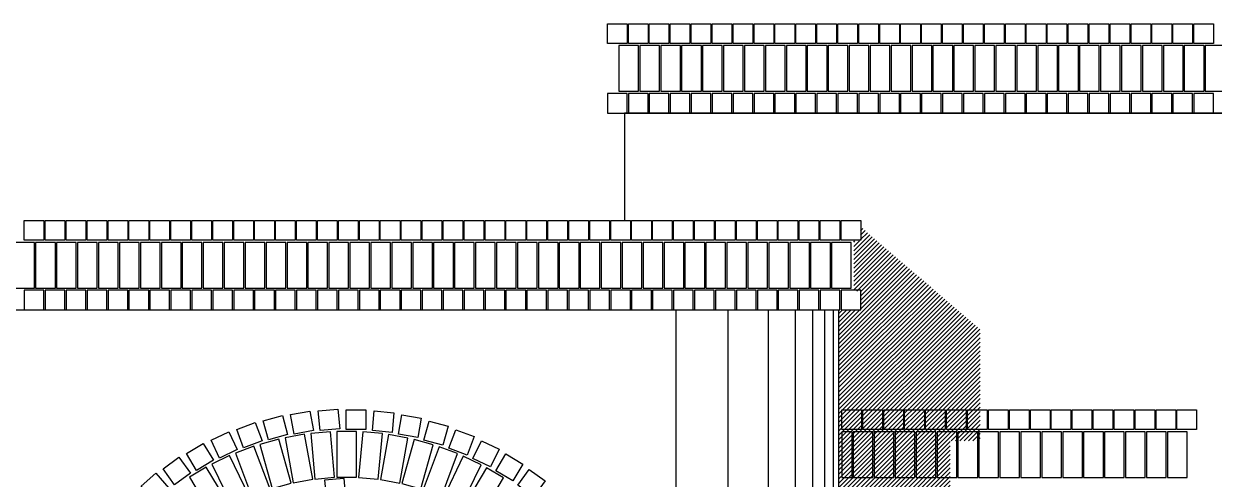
# Model space of a CAD drawing. Extents: x -51.7 to 12.2, y -8.6 to 39.8.
# Drawn here: x 2.124 to 6.955, y 1.749 to 3.6 of the extents above; entities that cross this region are included whole.
import ezdxf

# ---------------------------------------------------------------- set-up
doc = ezdxf.new("R2010")
doc.units = 0
doc.header["$LTSCALE"] = 0.5
doc.header["$MEASUREMENT"] = 0
doc.layers.add('ELEV', color=7, linetype='CONTINUOUS')
doc.layers.add('ELEVACION', color=7, linetype='CONTINUOUS')

msp = doc.modelspace()

# ---------------------------------------------------------------- hatches: boundary and pattern name
at = {"layer": 'ELEV'}
h = msp.add_hatch(dxfattribs=at)
h.set_pattern_fill('ANSI31', color=256, scale=0.1, style=0)
h.set_pattern_definition([(45, (-8.715565, -9.850778), (-0.008838835, 0.008838835), [])])
h.paths.add_polyline_path([(5.4338, -0.5825), (5.4338, 2.4375), (5.5202, 2.4375), (5.5202, 2.5137), (5.4923, 2.5137), (5.4923, 2.7184), (5.5202, 2.7184), (5.5202, 2.7757), (6.0055, 2.358), (6.0055, 1.9061), (5.8836, 1.9061), (5.8836, -0.4325), (5.9364, -0.4325), (5.9364, -0.5825)])

# ---------------------------------------------------------------- linework, layer by layer
for p, q in [((4.5628, 3.2375), (8.5628, 3.2375)), ((1.4313, 2.4375), (5.4313, 2.4375)), ((4.7706, 2.4375), (4.7706, -0.5825)), ((4.9821, 2.4375), (4.9821, -0.5825)), ((5.145, 2.4375), (5.145, -0.5825)), ((5.2552, 2.4375), (5.2552, -0.5825)), ((5.3256, 2.4375), (5.3256, -0.5825)), ((5.3741, 2.4375), (5.3741, -0.5825)), ((5.4093, 2.4375), (5.4093, -0.5825)), ((5.4313, 2.4375), (5.4313, -0.5825))]:
    msp.add_line(p, q, dxfattribs=at)
msp.add_lwpolyline([(8.9313, -0.5825), (8.9313, 3.2375), (4.5628, 3.2375), (4.5628, 2.8004)], dxfattribs=at)
at = {"layer": 'ELEVACION'}
for points in [[(4.4928, 3.5204), (4.4928, 3.6004), (4.5728, 3.6004), (4.5728, 3.5204)], [(4.5778, 3.5204), (4.5778, 3.6004), (4.6578, 3.6004), (4.6578, 3.5204)], [(4.6628, 3.5204), (4.6628, 3.6004), (4.7428, 3.6004), (4.7428, 3.5204)], [(4.7478, 3.5204), (4.7478, 3.6004), (4.8278, 3.6004), (4.8278, 3.5204)], [(4.8328, 3.5204), (4.8328, 3.6004), (4.9128, 3.6004), (4.9128, 3.5204)], [(4.9178, 3.5204), (4.9178, 3.6004), (4.9978, 3.6004), (4.9978, 3.5204)], [(5.0028, 3.5204), (5.0028, 3.6004), (5.0828, 3.6004), (5.0828, 3.5204)], [(5.0878, 3.5204), (5.0878, 3.6004), (5.1678, 3.6004), (5.1678, 3.5204)], [(5.1728, 3.5204), (5.1728, 3.6004), (5.2528, 3.6004), (5.2528, 3.5204)], [(5.2578, 3.5204), (5.2578, 3.6004), (5.3378, 3.6004), (5.3378, 3.5204)], [(5.3428, 3.5204), (5.3428, 3.6004), (5.4228, 3.6004), (5.4228, 3.5204)], [(5.4278, 3.5204), (5.4278, 3.6004), (5.5078, 3.6004), (5.5078, 3.5204)], [(5.5128, 3.5204), (5.5128, 3.6004), (5.5928, 3.6004), (5.5928, 3.5204)], [(5.5978, 3.5204), (5.5978, 3.6004), (5.6778, 3.6004), (5.6778, 3.5204)], [(5.6828, 3.5204), (5.6828, 3.6004), (5.7628, 3.6004), (5.7628, 3.5204)], [(5.7678, 3.5204), (5.7678, 3.6004), (5.8478, 3.6004), (5.8478, 3.5204)], [(5.8528, 3.5204), (5.8528, 3.6004), (5.9328, 3.6004), (5.9328, 3.5204)], [(5.9378, 3.5204), (5.9378, 3.6004), (6.0178, 3.6004), (6.0178, 3.5204)], [(6.0228, 3.5204), (6.0228, 3.6004), (6.1028, 3.6004), (6.1028, 3.5204)], [(6.1078, 3.5204), (6.1078, 3.6004), (6.1878, 3.6004), (6.1878, 3.5204)], [(6.1928, 3.5204), (6.1928, 3.6004), (6.2728, 3.6004), (6.2728, 3.5204)], [(6.2778, 3.5204), (6.2778, 3.6004), (6.3578, 3.6004), (6.3578, 3.5204)], [(6.3628, 3.5204), (6.3628, 3.6004), (6.4428, 3.6004), (6.4428, 3.5204)], [(6.4478, 3.5204), (6.4478, 3.6004), (6.5278, 3.6004), (6.5278, 3.5204)], [(6.5328, 3.5204), (6.5328, 3.6004), (6.6128, 3.6004), (6.6128, 3.5204)], [(6.6178, 3.5204), (6.6178, 3.6004), (6.6978, 3.6004), (6.6978, 3.5204)], [(6.7028, 3.5204), (6.7028, 3.6004), (6.7828, 3.6004), (6.7828, 3.5204)], [(6.7878, 3.5204), (6.7878, 3.6004), (6.8678, 3.6004), (6.8678, 3.5204)], [(6.8728, 3.5204), (6.8728, 3.6004), (6.9528, 3.6004), (6.9528, 3.5204)], [(4.5391, 3.5119), (4.5391, 3.3261), (4.6191, 3.3261), (4.6191, 3.5119)], [(4.6241, 3.5119), (4.6241, 3.3261), (4.7041, 3.3261), (4.7041, 3.5119)], [(4.7091, 3.5119), (4.7091, 3.3261), (4.7891, 3.3261), (4.7891, 3.5119)], [(4.7941, 3.5119), (4.7941, 3.3261), (4.8741, 3.3261), (4.8741, 3.5119)], [(4.8791, 3.5119), (4.8791, 3.3261), (4.9591, 3.3261), (4.9591, 3.5119)], [(4.9641, 3.5119), (4.9641, 3.3261), (5.0441, 3.3261), (5.0441, 3.5119)], [(5.0491, 3.5119), (5.0491, 3.3261), (5.1291, 3.3261), (5.1291, 3.5119)], [(5.1341, 3.5119), (5.1341, 3.3261), (5.2141, 3.3261), (5.2141, 3.5119)], [(5.2191, 3.5119), (5.2191, 3.3261), (5.2991, 3.3261), (5.2991, 3.5119)], [(5.3041, 3.5119), (5.3041, 3.3261), (5.3841, 3.3261), (5.3841, 3.5119)], [(5.3891, 3.5119), (5.3891, 3.3261), (5.4691, 3.3261), (5.4691, 3.5119)], [(5.4741, 3.5119), (5.4741, 3.3261), (5.5541, 3.3261), (5.5541, 3.5119)], [(5.5591, 3.5119), (5.5591, 3.3261), (5.6391, 3.3261), (5.6391, 3.5119)], [(5.6441, 3.5119), (5.6441, 3.3261), (5.7241, 3.3261), (5.7241, 3.5119)], [(5.7291, 3.5119), (5.7291, 3.3261), (5.8091, 3.3261), (5.8091, 3.5119)], [(5.8141, 3.5119), (5.8141, 3.3261), (5.8941, 3.3261), (5.8941, 3.5119)], [(5.8991, 3.5119), (5.8991, 3.3261), (5.9791, 3.3261), (5.9791, 3.5119)], [(5.9841, 3.5119), (5.9841, 3.3261), (6.0641, 3.3261), (6.0641, 3.5119)], [(6.0691, 3.5119), (6.0691, 3.3261), (6.1491, 3.3261), (6.1491, 3.5119)], [(6.1541, 3.5119), (6.1541, 3.3261), (6.2341, 3.3261), (6.2341, 3.5119)], [(6.2391, 3.5119), (6.2391, 3.3261), (6.3191, 3.3261), (6.3191, 3.5119)], [(6.3241, 3.5119), (6.3241, 3.3261), (6.4041, 3.3261), (6.4041, 3.5119)], [(6.4091, 3.5119), (6.4091, 3.3261), (6.4891, 3.3261), (6.4891, 3.5119)], [(6.4941, 3.5119), (6.4941, 3.3261), (6.5741, 3.3261), (6.5741, 3.5119)], [(6.5791, 3.5119), (6.5791, 3.3261), (6.6591, 3.3261), (6.6591, 3.5119)], [(6.6641, 3.5119), (6.6641, 3.3261), (6.7441, 3.3261), (6.7441, 3.5119)], [(6.7491, 3.5119), (6.7491, 3.3261), (6.8291, 3.3261), (6.8291, 3.5119)], [(6.8341, 3.5119), (6.8341, 3.3261), (6.9141, 3.3261), (6.9141, 3.5119)], [(6.9191, 3.5119), (6.9191, 3.3261), (6.9991, 3.3261), (6.9991, 3.5119)], [(4.4928, 3.3175), (4.4928, 3.2375), (4.5728, 3.2375), (4.5728, 3.3175)], [(4.5778, 3.3175), (4.5778, 3.2375), (4.6578, 3.2375), (4.6578, 3.3175)], [(4.6628, 3.3175), (4.6628, 3.2375), (4.7428, 3.2375), (4.7428, 3.3175)], [(4.7478, 3.3175), (4.7478, 3.2375), (4.8278, 3.2375), (4.8278, 3.3175)], [(4.8328, 3.3175), (4.8328, 3.2375), (4.9128, 3.2375), (4.9128, 3.3175)], [(4.9178, 3.3175), (4.9178, 3.2375), (4.9978, 3.2375), (4.9978, 3.3175)], [(5.0028, 3.3175), (5.0028, 3.2375), (5.0828, 3.2375), (5.0828, 3.3175)], [(5.0878, 3.3175), (5.0878, 3.2375), (5.1678, 3.2375), (5.1678, 3.3175)], [(5.1728, 3.3175), (5.1728, 3.2375), (5.2528, 3.2375), (5.2528, 3.3175)], [(5.2578, 3.3175), (5.2578, 3.2375), (5.3378, 3.2375), (5.3378, 3.3175)], [(5.3428, 3.3175), (5.3428, 3.2375), (5.4228, 3.2375), (5.4228, 3.3175)], [(5.4278, 3.3175), (5.4278, 3.2375), (5.5078, 3.2375), (5.5078, 3.3175)], [(5.5128, 3.3175), (5.5128, 3.2375), (5.5928, 3.2375), (5.5928, 3.3175)], [(5.5978, 3.3175), (5.5978, 3.2375), (5.6778, 3.2375), (5.6778, 3.3175)], [(5.6828, 3.3175), (5.6828, 3.2375), (5.7628, 3.2375), (5.7628, 3.3175)], [(5.7678, 3.3175), (5.7678, 3.2375), (5.8478, 3.2375), (5.8478, 3.3175)], [(5.8528, 3.3175), (5.8528, 3.2375), (5.9328, 3.2375), (5.9328, 3.3175)], [(5.9378, 3.3175), (5.9378, 3.2375), (6.0178, 3.2375), (6.0178, 3.3175)], [(6.0228, 3.3175), (6.0228, 3.2375), (6.1028, 3.2375), (6.1028, 3.3175)], [(6.1078, 3.3175), (6.1078, 3.2375), (6.1878, 3.2375), (6.1878, 3.3175)], [(6.1928, 3.3175), (6.1928, 3.2375), (6.2728, 3.2375), (6.2728, 3.3175)], [(6.2778, 3.3175), (6.2778, 3.2375), (6.3578, 3.2375), (6.3578, 3.3175)], [(6.3628, 3.3175), (6.3628, 3.2375), (6.4428, 3.2375), (6.4428, 3.3175)], [(6.4478, 3.3175), (6.4478, 3.2375), (6.5278, 3.2375), (6.5278, 3.3175)], [(6.5328, 3.3175), (6.5328, 3.2375), (6.6128, 3.2375), (6.6128, 3.3175)], [(6.6178, 3.3175), (6.6178, 3.2375), (6.6978, 3.2375), (6.6978, 3.3175)], [(6.7028, 3.3175), (6.7028, 3.2375), (6.7828, 3.2375), (6.7828, 3.3175)], [(6.7878, 3.3175), (6.7878, 3.2375), (6.8678, 3.2375), (6.8678, 3.3175)], [(6.8728, 3.3175), (6.8728, 3.2375), (6.9528, 3.2375), (6.9528, 3.3175)], [(2.1263, 2.7204), (2.1263, 2.8004), (2.2063, 2.8004), (2.2063, 2.7204)], [(2.2113, 2.7204), (2.2113, 2.8004), (2.2913, 2.8004), (2.2913, 2.7204)], [(2.2963, 2.7204), (2.2963, 2.8004), (2.3763, 2.8004), (2.3763, 2.7204)], [(2.3813, 2.7204), (2.3813, 2.8004), (2.4613, 2.8004), (2.4613, 2.7204)], [(2.4663, 2.7204), (2.4663, 2.8004), (2.5463, 2.8004), (2.5463, 2.7204)], [(2.5513, 2.7204), (2.5513, 2.8004), (2.6313, 2.8004), (2.6313, 2.7204)], [(2.6363, 2.7204), (2.6363, 2.8004), (2.7163, 2.8004), (2.7163, 2.7204)], [(2.7213, 2.7204), (2.7213, 2.8004), (2.8013, 2.8004), (2.8013, 2.7204)], [(2.8063, 2.7204), (2.8063, 2.8004), (2.8863, 2.8004), (2.8863, 2.7204)], [(2.8913, 2.7204), (2.8913, 2.8004), (2.9713, 2.8004), (2.9713, 2.7204)], [(2.9763, 2.7204), (2.9763, 2.8004), (3.0563, 2.8004), (3.0563, 2.7204)], [(3.0613, 2.7204), (3.0613, 2.8004), (3.1413, 2.8004), (3.1413, 2.7204)], [(3.1463, 2.7204), (3.1463, 2.8004), (3.2263, 2.8004), (3.2263, 2.7204)], [(3.2313, 2.7204), (3.2313, 2.8004), (3.3113, 2.8004), (3.3113, 2.7204)], [(3.3163, 2.7204), (3.3163, 2.8004), (3.3963, 2.8004), (3.3963, 2.7204)], [(3.4013, 2.7204), (3.4013, 2.8004), (3.4813, 2.8004), (3.4813, 2.7204)], [(3.4863, 2.7204), (3.4863, 2.8004), (3.5663, 2.8004), (3.5663, 2.7204)], [(3.5713, 2.7204), (3.5713, 2.8004), (3.6513, 2.8004), (3.6513, 2.7204)], [(3.6563, 2.7204), (3.6563, 2.8004), (3.7363, 2.8004), (3.7363, 2.7204)], [(3.7413, 2.7204), (3.7413, 2.8004), (3.8213, 2.8004), (3.8213, 2.7204)], [(3.8263, 2.7204), (3.8263, 2.8004), (3.9063, 2.8004), (3.9063, 2.7204)], [(3.9113, 2.7204), (3.9113, 2.8004), (3.9913, 2.8004), (3.9913, 2.7204)], [(3.9963, 2.7204), (3.9963, 2.8004), (4.0763, 2.8004), (4.0763, 2.7204)], [(4.0813, 2.7204), (4.0813, 2.8004), (4.1613, 2.8004), (4.1613, 2.7204)], [(4.1663, 2.7204), (4.1663, 2.8004), (4.2463, 2.8004), (4.2463, 2.7204)], [(4.2513, 2.7204), (4.2513, 2.8004), (4.3313, 2.8004), (4.3313, 2.7204)], [(4.3363, 2.7204), (4.3363, 2.8004), (4.4163, 2.8004), (4.4163, 2.7204)], [(4.4213, 2.7204), (4.4213, 2.8004), (4.5013, 2.8004), (4.5013, 2.7204)], [(4.5063, 2.7204), (4.5063, 2.8004), (4.5863, 2.8004), (4.5863, 2.7204)], [(4.5913, 2.7204), (4.5913, 2.8004), (4.6713, 2.8004), (4.6713, 2.7204)], [(4.6763, 2.7204), (4.6763, 2.8004), (4.7563, 2.8004), (4.7563, 2.7204)], [(4.7613, 2.7204), (4.7613, 2.8004), (4.8413, 2.8004), (4.8413, 2.7204)], [(4.8463, 2.7204), (4.8463, 2.8004), (4.9263, 2.8004), (4.9263, 2.7204)], [(4.9313, 2.7204), (4.9313, 2.8004), (5.0113, 2.8004), (5.0113, 2.7204)], [(5.0163, 2.7204), (5.0163, 2.8004), (5.0963, 2.8004), (5.0963, 2.7204)], [(5.1013, 2.7204), (5.1013, 2.8004), (5.1813, 2.8004), (5.1813, 2.7204)], [(5.1863, 2.7204), (5.1863, 2.8004), (5.2663, 2.8004), (5.2663, 2.7204)], [(5.2713, 2.7204), (5.2713, 2.8004), (5.3513, 2.8004), (5.3513, 2.7204)], [(5.3563, 2.7204), (5.3563, 2.8004), (5.4363, 2.8004), (5.4363, 2.7204)], [(5.4413, 2.7204), (5.4413, 2.8004), (5.5213, 2.8004), (5.5213, 2.7204)], [(2.0876, 2.7119), (2.0876, 2.5261), (2.1676, 2.5261), (2.1676, 2.7119)], [(2.1726, 2.7119), (2.1726, 2.5261), (2.2526, 2.5261), (2.2526, 2.7119)], [(2.2576, 2.7119), (2.2576, 2.5261), (2.3376, 2.5261), (2.3376, 2.7119)], [(2.3426, 2.7119), (2.3426, 2.5261), (2.4226, 2.5261), (2.4226, 2.7119)], [(2.4276, 2.7119), (2.4276, 2.5261), (2.5076, 2.5261), (2.5076, 2.7119)], [(2.5126, 2.7119), (2.5126, 2.5261), (2.5926, 2.5261), (2.5926, 2.7119)], [(2.5976, 2.7119), (2.5976, 2.5261), (2.6776, 2.5261), (2.6776, 2.7119)], [(2.6826, 2.7119), (2.6826, 2.5261), (2.7626, 2.5261), (2.7626, 2.7119)], [(2.7676, 2.7119), (2.7676, 2.5261), (2.8476, 2.5261), (2.8476, 2.7119)], [(2.8526, 2.7119), (2.8526, 2.5261), (2.9326, 2.5261), (2.9326, 2.7119)], [(2.9376, 2.7119), (2.9376, 2.5261), (3.0176, 2.5261), (3.0176, 2.7119)], [(3.0226, 2.7119), (3.0226, 2.5261), (3.1026, 2.5261), (3.1026, 2.7119)], [(3.1076, 2.7119), (3.1076, 2.5261), (3.1876, 2.5261), (3.1876, 2.7119)], [(3.1926, 2.7119), (3.1926, 2.5261), (3.2726, 2.5261), (3.2726, 2.7119)], [(3.2776, 2.7119), (3.2776, 2.5261), (3.3576, 2.5261), (3.3576, 2.7119)], [(3.3626, 2.7119), (3.3626, 2.5261), (3.4426, 2.5261), (3.4426, 2.7119)], [(3.4476, 2.7119), (3.4476, 2.5261), (3.5276, 2.5261), (3.5276, 2.7119)], [(3.5326, 2.7119), (3.5326, 2.5261), (3.6126, 2.5261), (3.6126, 2.7119)], [(3.6176, 2.7119), (3.6176, 2.5261), (3.6976, 2.5261), (3.6976, 2.7119)], [(3.7026, 2.7119), (3.7026, 2.5261), (3.7826, 2.5261), (3.7826, 2.7119)], [(3.7876, 2.7119), (3.7876, 2.5261), (3.8676, 2.5261), (3.8676, 2.7119)], [(3.8726, 2.7119), (3.8726, 2.5261), (3.9526, 2.5261), (3.9526, 2.7119)], [(3.9576, 2.7119), (3.9576, 2.5261), (4.0376, 2.5261), (4.0376, 2.7119)], [(4.0426, 2.7119), (4.0426, 2.5261), (4.1226, 2.5261), (4.1226, 2.7119)], [(4.1276, 2.7119), (4.1276, 2.5261), (4.2076, 2.5261), (4.2076, 2.7119)], [(4.2126, 2.7119), (4.2126, 2.5261), (4.2926, 2.5261), (4.2926, 2.7119)], [(4.2976, 2.7119), (4.2976, 2.5261), (4.3776, 2.5261), (4.3776, 2.7119)], [(4.3826, 2.7119), (4.3826, 2.5261), (4.4626, 2.5261), (4.4626, 2.7119)], [(4.4676, 2.7119), (4.4676, 2.5261), (4.5476, 2.5261), (4.5476, 2.7119)], [(4.5526, 2.7119), (4.5526, 2.5261), (4.6326, 2.5261), (4.6326, 2.7119)], [(4.6376, 2.7119), (4.6376, 2.5261), (4.7176, 2.5261), (4.7176, 2.7119)], [(4.7226, 2.7119), (4.7226, 2.5261), (4.8026, 2.5261), (4.8026, 2.7119)], [(4.8076, 2.7119), (4.8076, 2.5261), (4.8876, 2.5261), (4.8876, 2.7119)], [(4.8926, 2.7119), (4.8926, 2.5261), (4.9726, 2.5261), (4.9726, 2.7119)], [(4.9776, 2.7119), (4.9776, 2.5261), (5.0576, 2.5261), (5.0576, 2.7119)], [(5.0626, 2.7119), (5.0626, 2.5261), (5.1426, 2.5261), (5.1426, 2.7119)], [(5.1476, 2.7119), (5.1476, 2.5261), (5.2276, 2.5261), (5.2276, 2.7119)], [(5.2326, 2.7119), (5.2326, 2.5261), (5.3126, 2.5261), (5.3126, 2.7119)], [(5.3176, 2.7119), (5.3176, 2.5261), (5.3976, 2.5261), (5.3976, 2.7119)], [(5.4026, 2.7119), (5.4026, 2.5261), (5.4826, 2.5261), (5.4826, 2.7119)], [(2.1263, 2.5175), (2.1263, 2.4375), (2.2063, 2.4375), (2.2063, 2.5175)], [(2.2113, 2.5175), (2.2113, 2.4375), (2.2913, 2.4375), (2.2913, 2.5175)], [(2.2963, 2.5175), (2.2963, 2.4375), (2.3763, 2.4375), (2.3763, 2.5175)], [(2.3813, 2.5175), (2.3813, 2.4375), (2.4613, 2.4375), (2.4613, 2.5175)], [(2.4663, 2.5175), (2.4663, 2.4375), (2.5463, 2.4375), (2.5463, 2.5175)], [(2.5513, 2.5175), (2.5513, 2.4375), (2.6313, 2.4375), (2.6313, 2.5175)], [(2.6363, 2.5175), (2.6363, 2.4375), (2.7163, 2.4375), (2.7163, 2.5175)], [(2.7213, 2.5175), (2.7213, 2.4375), (2.8013, 2.4375), (2.8013, 2.5175)], [(2.8063, 2.5175), (2.8063, 2.4375), (2.8863, 2.4375), (2.8863, 2.5175)], [(2.8913, 2.5175), (2.8913, 2.4375), (2.9713, 2.4375), (2.9713, 2.5175)], [(2.9763, 2.5175), (2.9763, 2.4375), (3.0563, 2.4375), (3.0563, 2.5175)], [(3.0613, 2.5175), (3.0613, 2.4375), (3.1413, 2.4375), (3.1413, 2.5175)], [(3.1463, 2.5175), (3.1463, 2.4375), (3.2263, 2.4375), (3.2263, 2.5175)], [(3.2313, 2.5175), (3.2313, 2.4375), (3.3113, 2.4375), (3.3113, 2.5175)], [(3.3163, 2.5175), (3.3163, 2.4375), (3.3963, 2.4375), (3.3963, 2.5175)], [(3.4013, 2.5175), (3.4013, 2.4375), (3.4813, 2.4375), (3.4813, 2.5175)], [(3.4863, 2.5175), (3.4863, 2.4375), (3.5663, 2.4375), (3.5663, 2.5175)], [(3.5713, 2.5175), (3.5713, 2.4375), (3.6513, 2.4375), (3.6513, 2.5175)], [(3.6563, 2.5175), (3.6563, 2.4375), (3.7363, 2.4375), (3.7363, 2.5175)], [(3.7413, 2.5175), (3.7413, 2.4375), (3.8213, 2.4375), (3.8213, 2.5175)], [(3.8263, 2.5175), (3.8263, 2.4375), (3.9063, 2.4375), (3.9063, 2.5175)], [(3.9113, 2.5175), (3.9113, 2.4375), (3.9913, 2.4375), (3.9913, 2.5175)], [(3.9963, 2.5175), (3.9963, 2.4375), (4.0763, 2.4375), (4.0763, 2.5175)], [(4.0813, 2.5175), (4.0813, 2.4375), (4.1613, 2.4375), (4.1613, 2.5175)], [(4.1663, 2.5175), (4.1663, 2.4375), (4.2463, 2.4375), (4.2463, 2.5175)], [(4.2513, 2.5175), (4.2513, 2.4375), (4.3313, 2.4375), (4.3313, 2.5175)], [(4.3363, 2.5175), (4.3363, 2.4375), (4.4163, 2.4375), (4.4163, 2.5175)], [(4.4213, 2.5175), (4.4213, 2.4375), (4.5013, 2.4375), (4.5013, 2.5175)], [(4.5063, 2.5175), (4.5063, 2.4375), (4.5863, 2.4375), (4.5863, 2.5175)], [(4.5913, 2.5175), (4.5913, 2.4375), (4.6713, 2.4375), (4.6713, 2.5175)], [(4.6763, 2.5175), (4.6763, 2.4375), (4.7563, 2.4375), (4.7563, 2.5175)], [(4.7613, 2.5175), (4.7613, 2.4375), (4.8413, 2.4375), (4.8413, 2.5175)], [(4.8463, 2.5175), (4.8463, 2.4375), (4.9263, 2.4375), (4.9263, 2.5175)], [(4.9313, 2.5175), (4.9313, 2.4375), (5.0113, 2.4375), (5.0113, 2.5175)], [(5.0163, 2.5175), (5.0163, 2.4375), (5.0963, 2.4375), (5.0963, 2.5175)], [(5.1013, 2.5175), (5.1013, 2.4375), (5.1813, 2.4375), (5.1813, 2.5175)], [(5.1863, 2.5175), (5.1863, 2.4375), (5.2663, 2.4375), (5.2663, 2.5175)], [(5.2713, 2.5175), (5.2713, 2.4375), (5.3513, 2.4375), (5.3513, 2.5175)], [(5.3563, 2.5175), (5.3563, 2.4375), (5.4363, 2.4375), (5.4363, 2.5175)], [(5.4413, 2.5175), (5.4413, 2.4375), (5.5213, 2.4375), (5.5213, 2.5175)], [(3.3268, 1.9473), (3.3196, 2.027), (3.3993, 2.0342), (3.4065, 1.9545)], [(3.433, 1.952), (3.433, 2.032), (3.513, 2.032), (3.513, 1.952)], [(5.4442, 1.9512), (5.4442, 2.0312), (5.5242, 2.0312), (5.5242, 1.9512)], [(5.5292, 1.9512), (5.5292, 2.0312), (5.6092, 2.0312), (5.6092, 1.9512)], [(5.6142, 1.9512), (5.6142, 2.0312), (5.6942, 2.0312), (5.6942, 1.9512)], [(5.6992, 1.9512), (5.6992, 2.0312), (5.7792, 2.0312), (5.7792, 1.9512)], [(5.7842, 1.9512), (5.7842, 2.0312), (5.8642, 2.0312), (5.8642, 1.9512)], [(5.8692, 1.9512), (5.8692, 2.0312), (5.9492, 2.0312), (5.9492, 1.9512)], [(5.9542, 1.9512), (5.9542, 2.0312), (6.0342, 2.0312), (6.0342, 1.9512)], [(6.0392, 1.9512), (6.0392, 2.0312), (6.1192, 2.0312), (6.1192, 1.9512)], [(6.1242, 1.9512), (6.1242, 2.0312), (6.2042, 2.0312), (6.2042, 1.9512)], [(6.2092, 1.9512), (6.2092, 2.0312), (6.2892, 2.0312), (6.2892, 1.9512)], [(6.2942, 1.9512), (6.2942, 2.0312), (6.3742, 2.0312), (6.3742, 1.9512)], [(6.3792, 1.9512), (6.3792, 2.0312), (6.4592, 2.0312), (6.4592, 1.9512)], [(6.4642, 1.9512), (6.4642, 2.0312), (6.5442, 2.0312), (6.5442, 1.9512)], [(6.5492, 1.9512), (6.5492, 2.0312), (6.6292, 2.0312), (6.6292, 1.9512)], [(6.6342, 1.9512), (6.6342, 2.0312), (6.7142, 2.0312), (6.7142, 1.9512)], [(6.7192, 1.9512), (6.7192, 2.0312), (6.7992, 2.0312), (6.7992, 1.9512)], [(6.8042, 1.9512), (6.8042, 2.0312), (6.8842, 2.0312), (6.8842, 1.9512)], [(3.1178, 1.9097), (3.0965, 1.9868), (3.1737, 2.0081), (3.1949, 1.931)], [(3.2215, 1.9332), (3.2072, 2.0119), (3.2859, 2.0262), (3.3002, 1.9475)], [(3.5391, 1.947), (3.5463, 2.0267), (3.626, 2.0196), (3.6188, 1.9399)], [(3.6444, 1.9326), (3.6587, 2.0114), (3.7374, 1.9971), (3.7232, 1.9184)], [(3.748, 1.9088), (3.7693, 1.986), (3.8464, 1.9647), (3.8251, 1.8876)], [(2.9189, 1.8354), (2.8842, 1.9075), (2.9563, 1.9422), (2.991, 1.8701)], [(3.0167, 1.877), (2.9886, 1.9519), (3.0635, 1.98), (3.0916, 1.9051)], [(3.289, 1.9354), (3.3057, 1.7503), (3.3854, 1.7574), (3.3687, 1.9426)], [(3.3943, 1.9434), (3.3943, 1.7576), (3.4743, 1.7576), (3.4743, 1.9434)], [(3.4998, 1.942), (3.4832, 1.7569), (3.5628, 1.7497), (3.5795, 1.9349)], [(3.8491, 1.8759), (3.8772, 1.9508), (3.9521, 1.9227), (3.9239, 1.8478)], [(5.4442, 1.9426), (5.4442, 1.7568), (5.4855, 1.7568), (5.4855, 1.9426)], [(5.4905, 1.9426), (5.4905, 1.7568), (5.5705, 1.7568), (5.5705, 1.9426)], [(5.5755, 1.9426), (5.5755, 1.7568), (5.6555, 1.7568), (5.6555, 1.9426)], [(5.6605, 1.9426), (5.6605, 1.7568), (5.7405, 1.7568), (5.7405, 1.9426)], [(5.7455, 1.9426), (5.7455, 1.7568), (5.8255, 1.7568), (5.8255, 1.9426)], [(5.8305, 1.9426), (5.8305, 1.7568), (5.9105, 1.7568), (5.9105, 1.9426)], [(5.9155, 1.9426), (5.9155, 1.7568), (5.9955, 1.7568), (5.9955, 1.9426)], [(6.0005, 1.9426), (6.0005, 1.7568), (6.0805, 1.7568), (6.0805, 1.9426)], [(6.0855, 1.9426), (6.0855, 1.7568), (6.1655, 1.7568), (6.1655, 1.9426)], [(6.1705, 1.9426), (6.1705, 1.7568), (6.2505, 1.7568), (6.2505, 1.9426)], [(6.2555, 1.9426), (6.2555, 1.7568), (6.3355, 1.7568), (6.3355, 1.9426)], [(6.3405, 1.9426), (6.3405, 1.7568), (6.4205, 1.7568), (6.4205, 1.9426)], [(6.4255, 1.9426), (6.4255, 1.7568), (6.5055, 1.7568), (6.5055, 1.9426)], [(6.5105, 1.9426), (6.5105, 1.7568), (6.5905, 1.7568), (6.5905, 1.9426)], [(6.5955, 1.9426), (6.5955, 1.7568), (6.6755, 1.7568), (6.6755, 1.9426)], [(6.6805, 1.9426), (6.6805, 1.7568), (6.7605, 1.7568), (6.7605, 1.9426)], [(6.7655, 1.9426), (6.7655, 1.7568), (6.8455, 1.7568), (6.8455, 1.9426)], [(2.8253, 1.7851), (2.7842, 1.8538), (2.8529, 1.8949), (2.8939, 1.8262)], [(3.0828, 1.8912), (3.1322, 1.712), (3.2093, 1.7333), (3.1599, 1.9125)], [(3.1849, 1.9179), (3.2181, 1.735), (3.2968, 1.7493), (3.2636, 1.9322)], [(3.6048, 1.9312), (3.5716, 1.7483), (3.6504, 1.734), (3.6835, 1.9169)], [(3.7084, 1.9109), (3.659, 1.7318), (3.7361, 1.7105), (3.7856, 1.8897)], [(3.9467, 1.834), (3.9814, 1.906), (4.0535, 1.8713), (4.0188, 1.7992)], [(2.7365, 1.7267), (2.6895, 1.7914), (2.7542, 1.8385), (2.8012, 1.7737)], [(2.8877, 1.8109), (2.9684, 1.6435), (3.0405, 1.6782), (2.9598, 1.8456)], [(2.9835, 1.8554), (3.0488, 1.6814), (3.1237, 1.7095), (3.0584, 1.8836)], [(3.8098, 1.8815), (3.7445, 1.7075), (3.8194, 1.6794), (3.8847, 1.8534)], [(3.9081, 1.8431), (3.8275, 1.6756), (3.8996, 1.6409), (3.9802, 1.8084)], [(4.0402, 1.7835), (4.0813, 1.8521), (4.1499, 1.8111), (4.1089, 1.7424)], [(2.7964, 1.758), (2.8917, 1.5984), (2.9604, 1.6395), (2.8651, 1.799)], [(4.0026, 1.796), (3.9073, 1.6365), (3.976, 1.5954), (4.0713, 1.755)], [(4.1289, 1.7248), (4.1759, 1.7895), (4.2406, 1.7425), (4.1936, 1.6778)], [(2.6533, 1.6606), (2.6007, 1.7208), (2.6609, 1.7735), (2.7135, 1.7132)], [(3.345, 1.7453), (3.3522, 1.6656), (3.4318, 1.6728), (3.4247, 1.7524)]]:
    msp.add_lwpolyline(points, close=True, dxfattribs=at)

doc.saveas('drawing.dxf')
